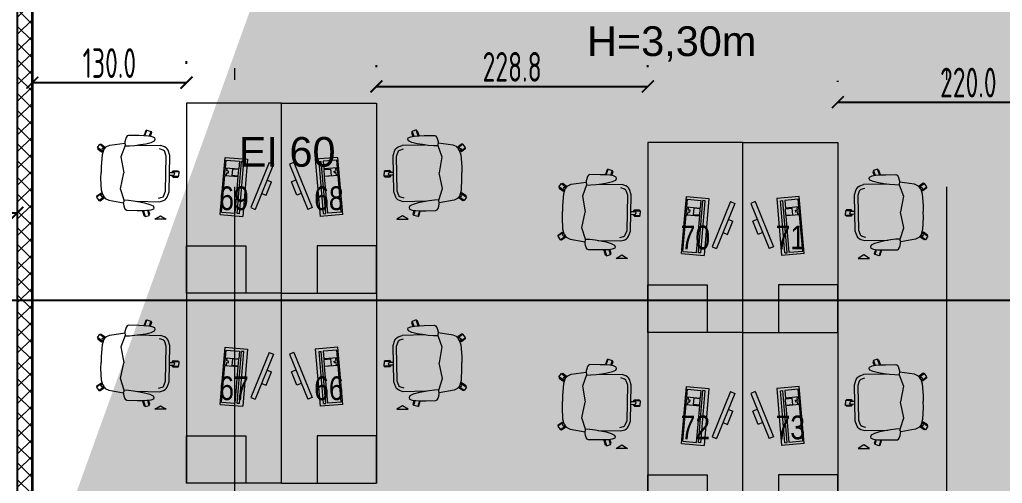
# Model space of a CAD drawing. Extents: x 6529560 to 6558080, y 5579316 to 5588131.
# Drawn here: x 6543827.49 to 6543835.77, y 5579606.23 to 5579610.13 of the extents above; entities that cross this region are included whole.
import ezdxf
from ezdxf.enums import TextEntityAlignment as Align

# ---------------------------------------------------------------- set-up
doc = ezdxf.new("R2010")
doc.units = 0
doc.header["$MEASUREMENT"] = 0
doc.header["$PDSIZE"] = -5
doc.linetypes.add('ACAD_ISO10W100', pattern=[18, 12, -3, 0, -3])
doc.linetypes.add('GR_SOLID', pattern=[0])
doc.layers.get('0').update_dxf_attribs({"color": 2, "linetype": 'CONTINUOUS', "lineweight": 5})
doc.layers.get('Defpoints').update_dxf_attribs({"linetype": 'CONTINUOUS'})
for name, color, linetype, lineweight in [('arch_meble', 5, 'GR_SOLID', 13), ('arch_opisy', 20, 'CONTINUOUS', 13), ('arch_osie', 181, 'CONTINUOUS', 5), ('arch_powierzchnia', 6, 'CONTINUOUS', 35), ('arch_sciany wewnetrzne gk', 70, 'CONTINUOUS', 25), ('arch_sciany wewntrzne gk wypelnienie', 70, 'CONTINUOUS', 13), ('arch_wymiary', 2, 'CONTINUOUS', 13)]:
    doc.layers.add(name, color=color, linetype=linetype, lineweight=lineweight)
doc.styles.add('ARIAL', font='arial.ttf')
doc.styles.add('ISO8', font='iso8.shx', dxfattribs={"width": 0.7})
doc.styles.add('ROMANS', font='romans.shx', dxfattribs={"width": 0.8})
doc.styles.get("Standard").update_dxf_attribs({"font": 'arial.ttf', "width": 0.75})
doc.dimstyles.new('biura', dxfattribs={"dimtxt": 0.25, "dimasz": 0.1, "dimexe": 0.18, "dimexo": 0.0625, "dimgap": 0.04, "dimtad": 1, "dimdec": 1, "dimlfac": 100, "dimzin": 0, "dimdsep": 46, "dimtxsty": 'ISO8', "dimblk": 'ARCHTICK', "dimcen": 0.09, "dimadec": 0, "dimazin": 0, "dimtfac": 1, "dimtdec": 1, "dimtix": 1, "dimtofl": 0, "dimtmove": 0, "dimatfit": 3, "dimldrblk": 'ARCHTICK', "dimfxl": 0.2, "dimfxlon": 1, "dimtolj": 1, "dimtzin": 0, "dimarcsym": 0})
doc.dimstyles.new('D-GB-50', dxfattribs={"dimscale": 50, "dimtxt": 2.5, "dimasz": 2.5, "dimexe": 1, "dimexo": 2, "dimtad": 1, "dimdec": 0, "dimtxsty": 'ROMANS', "dimblk": 'OBLIQUE', "dimcen": 2.5, "dimdle": 1, "dimclrd": 256, "dimclre": 256, "dimclrt": 2, "dimadec": 0, "dimazin": 0, "dimtfac": 1, "dimtdec": 0, "dimtix": 1, "dimtmove": 2, "dimatfit": 3, "dimfxl": 1, "dimarcsym": 0})

# ---------------------------------------------------------------- blocks, each defined once
blk = doc.blocks.new('_ArchTick')
at = {"color": 0, "linetype": 'ByBlock', "const_width": 0.15}
blk.add_lwpolyline([(-0.5, -0.5), (0.5, 0.5)], dxfattribs=at)
blk = doc.blocks.new('*D296')
at = {"layer": 'arch_wymiary', "color": 0, "lineweight": -2, "transparency": 16777216}
for p, q in [((6543823.902, 5579608.4454), (6543823.902, 5579608.6872)), ((6543827.4673, 5579608.4454), (6543827.4673, 5579608.6872)), ((6543823.902, 5579608.5072), (6543827.4673, 5579608.5072))]:
    blk.add_line(p, q, dxfattribs=at)
at = {"layer": 'Defpoints', "color": 0, "transparency": 16777216}
for p in [(6543827.4673, 5579608.5072), (6543823.902, 5579608.3829), (6543827.4673, 5579608.3829)]:
    blk.add_point(p, dxfattribs=at)
at = {"layer": 'arch_wymiary', "color": 0, "lineweight": -2, "transparency": 16777216, "xscale": 0.1, "yscale": 0.1, "zscale": 0.1, "rotation": 180}
blk.add_blockref('_ArchTick', (6543823.902, 5579608.5072), dxfattribs=at)
at = {"layer": 'arch_wymiary', "color": 0, "lineweight": -2, "transparency": 16777216, "xscale": 0.1, "yscale": 0.1, "zscale": 0.1}
blk.add_blockref('_ArchTick', (6543827.4673, 5579608.5072), dxfattribs=at)
at = {"layer": 'arch_wymiary', "color": 0, "transparency": 16777216, "insert": (6543825.6847, 5579608.6722), "char_height": 0.25, "attachment_point": 5, "style": 'ISO8'}
blk.add_mtext('\\A1;356.5', dxfattribs=at)
blk = doc.blocks.new('*D310')
at = {"layer": 'arch_wymiary', "color": 0, "lineweight": -2, "transparency": 16777216}
for p, q in [((6543827.1929, 5579607.9705), (6543827.1929, 5579607.5906)), ((6543827.1929, 5579607.7706), (6543853.131, 5579607.7706)), ((6543853.131, 5579607.6597), (6543853.131, 5579607.5906))]:
    blk.add_line(p, q, dxfattribs=at)
at = {"layer": 'Defpoints', "color": 0, "transparency": 16777216}
for p in [(6543827.1929, 5579608.9753, -0.0369), (6543853.131, 5579608.941, 7.3022), (6543853.131, 5579607.7706)]:
    blk.add_point(p, dxfattribs=at)
at = {"layer": 'arch_wymiary', "color": 0, "lineweight": -2, "transparency": 16777216, "xscale": 0.1, "yscale": 0.1, "zscale": 0.1, "rotation": 180}
blk.add_blockref('_ArchTick', (6543827.1929, 5579607.7706), dxfattribs=at)
at = {"layer": 'arch_wymiary', "color": 0, "lineweight": -2, "transparency": 16777216, "xscale": 0.1, "yscale": 0.1, "zscale": 0.1}
blk.add_blockref('_ArchTick', (6543853.131, 5579607.7706), dxfattribs=at)
at = {"layer": 'arch_wymiary', "color": 0, "transparency": 16777216, "insert": (6543841.451, 5579607.9356), "char_height": 0.25, "attachment_point": 5, "style": 'ISO8'}
blk.add_mtext('\\A1;2593.8', dxfattribs=at)
blk = doc.blocks.new('_OBLIQUE')
at = {"color": 0, "linetype": 'ByBlock', "lineweight": -2}
blk.add_line((-0.5, -0.5), (0.5, 0.5), dxfattribs=at)
blk = doc.blocks.new('biurko dostawka')
at = {"layer": 'arch_meble', "color": 0}
for p, q in [((6555863.26, 5577522.73, 7.3), (6555703.26, 5577522.73, 7.3)), ((6555703.26, 5577522.73, 7.3), (6555703.26, 5577442.73, 7.3)), ((6555863.26, 5577522.73, 7.3), (6555863.26, 5577442.73, 7.3)), ((6555753.11, 5577512.35, 7.3), (6555754.62, 5577516.06, 7.3)), ((6555754.62, 5577516.06, 7.3), (6555792.6, 5577500.56, 7.3)), ((6555768.05, 5577510.58, 7.3), (6555769.56, 5577514.28, 7.3)), ((6555780.68, 5577509.74, 7.3), (6555769.56, 5577514.28, 7.3)), ((6555753.11, 5577512.35, 7.3), (6555791.09, 5577496.86, 7.3)), ((6555779.17, 5577506.04, 7.3), (6555780.68, 5577509.74, 7.3)), ((6555791.09, 5577496.86, 7.3), (6555792.6, 5577500.56, 7.3)), ((6555748.8, 5577475.2, 7.3), (6555750.42, 5577494.18, 7.3)), ((6555750.42, 5577494.18, 7.3), (6555798.5, 5577490.1, 7.3)), ((6555752.41, 5577490.99, 7.3), (6555752.25, 5577489.12, 7.3)), ((6555796.1, 5577485.4, 7.3), (6555752.25, 5577489.12, 7.3)), ((6555796.25, 5577487.27, 7.3), (6555752.41, 5577490.99, 7.3)), ((6555796.89, 5577471.12, 7.3), (6555798.5, 5577490.1, 7.3)), ((6555751.14, 5577476.01, 7.3), (6555752.11, 5577487.44, 7.3)), ((6555752.11, 5577487.44, 7.3), (6555758.59, 5577486.89, 7.3)), ((6555757.62, 5577475.46, 7.3), (6555758.59, 5577486.89, 7.3)), ((6555759.09, 5577486.85, 7.3), (6555758.62, 5577481.39, 7.3)), ((6555758.62, 5577481.39, 7.3), (6555764.1, 5577480.93, 7.3)), ((6555764.57, 5577486.38, 7.3), (6555759.09, 5577486.85, 7.3)), ((6555764.09, 5577474.91, 7.3), (6555765.06, 5577486.34, 7.3)), ((6555764.57, 5577486.38, 7.3), (6555764.1, 5577480.93, 7.3)), ((6555795.95, 5577483.72, 7.3), (6555765.06, 5577486.34, 7.3)), ((6555794.98, 5577472.28, 7.3), (6555795.95, 5577483.72, 7.3)), ((6555796.25, 5577487.27, 7.3), (6555796.1, 5577485.4, 7.3)), ((6555796.89, 5577471.12, 7.3), (6555748.8, 5577475.2, 7.3)), ((6555757.62, 5577475.46, 7.3), (6555751.14, 5577476.01, 7.3)), ((6555758.12, 5577475.42, 7.3), (6555758.24, 5577476.91, 7.3)), ((6555763.6, 5577474.95, 7.3), (6555758.12, 5577475.42, 7.3)), ((6555760.24, 5577476.74, 7.3), (6555758.24, 5577476.91, 7.3)), ((6555760.36, 5577478.24, 7.3), (6555760.24, 5577476.74, 7.3)), ((6555761.86, 5577478.11, 7.3), (6555760.36, 5577478.24, 7.3)), ((6555761.73, 5577476.61, 7.3), (6555761.86, 5577478.11, 7.3)), ((6555763.72, 5577476.44, 7.3), (6555761.73, 5577476.61, 7.3)), ((6555763.6, 5577474.95, 7.3), (6555763.72, 5577476.44, 7.3)), ((6555794.98, 5577472.28, 7.3), (6555764.09, 5577474.91, 7.3)), ((6555703.26, 5577442.73, 7.3), (6555863.26, 5577442.73, 7.3)), ((6555760.02, 5577431.44, 7.3), (6555760.1, 5577435.44, 7.3)), ((6555760.73, 5577430.7, 7.3), (6555760.02, 5577431.44, 7.3)), ((6555760.1, 5577435.44, 7.3), (6555760.84, 5577436.16, 7.3)), ((6555760.73, 5577430.58, 7.3), (6555760.84, 5577436.28, 7.3)), ((6555760.73, 5577430.58, 7.3), (6555761.52, 5577430.56, 7.3)), ((6555760.84, 5577436.28, 7.3), (6555762.79, 5577436.24, 7.3)), ((6555761.47, 5577428.4, 7.3), (6555761.54, 5577431.75, 7.3)), ((6555761.54, 5577431.75, 7.3), (6555761.77, 5577432.33, 7.3)), ((6555761.77, 5577432.33, 7.3), (6555762.52, 5577432.51, 7.3)), ((6555762.52, 5577432.51, 7.3), (6555762.71, 5577432.51, 7.3)), ((6555762.91, 5577432.51, 7.3), (6555762.71, 5577432.51, 7.3)), ((6555764.73, 5577436.2, 7.3), (6555762.79, 5577436.24, 7.3)), ((6555763.65, 5577432.29, 7.3), (6555762.91, 5577432.51, 7.3)), ((6555763.86, 5577431.7, 7.3), (6555763.65, 5577432.29, 7.3)), ((6555763.79, 5577428.36, 7.3), (6555763.86, 5577431.7, 7.3)), ((6555764.62, 5577430.5, 7.3), (6555763.84, 5577430.52, 7.3)), ((6555764.62, 5577430.5, 7.3), (6555764.73, 5577436.2, 7.3)), ((6555764.62, 5577430.62, 7.3), (6555765.37, 5577431.34, 7.3)), ((6555765.45, 5577435.33, 7.3), (6555764.73, 5577436.08, 7.3)), ((6555765.37, 5577431.34, 7.3), (6555765.45, 5577435.33, 7.3)), ((6555739.9, 5577424.24, 7.3), (6555738.79, 5577420.96, 7.3)), ((6555740.69, 5577425.57, 7.3), (6555739.9, 5577424.24, 7.3)), ((6555741.62, 5577426.47, 7.3), (6555740.69, 5577425.57, 7.3)), ((6555742.89, 5577427.15, 7.3), (6555741.62, 5577426.47, 7.3)), ((6555742.64, 5577422.98, 7.3), (6555741.62, 5577419.99, 7.3)), ((6555743.06, 5577423.7, 7.3), (6555742.64, 5577422.98, 7.3)), ((6555747.29, 5577428.68, 7.3), (6555742.89, 5577427.15, 7.3)), ((6555743.4, 5577424.03, 7.3), (6555743.06, 5577423.7, 7.3)), ((6555744.1, 5577424.41, 7.3), (6555743.4, 5577424.03, 7.3)), ((6555747.77, 5577425.68, 7.3), (6555744.1, 5577424.41, 7.3)), ((6555777.98, 5577428.08, 7.3), (6555747.29, 5577428.68, 7.3)), ((6555777.38, 5577425.1, 7.3), (6555747.77, 5577425.68, 7.3)), ((6555781, 5577423.68, 7.3), (6555777.38, 5577425.1, 7.3)), ((6555782.32, 5577426.37, 7.3), (6555777.98, 5577428.08, 7.3)), ((6555781.68, 5577423.28, 7.3), (6555781, 5577423.68, 7.3)), ((6555782.01, 5577422.93, 7.3), (6555781.68, 5577423.28, 7.3)), ((6555782.4, 5577422.2, 7.3), (6555782.01, 5577422.93, 7.3)), ((6555783.55, 5577425.64, 7.3), (6555782.32, 5577426.37, 7.3)), ((6555783.3, 5577419.17, 7.3), (6555782.4, 5577422.2, 7.3)), ((6555784.45, 5577424.71, 7.3), (6555783.55, 5577425.64, 7.3)), ((6555785.18, 5577423.34, 7.3), (6555784.45, 5577424.71, 7.3)), ((6555786.17, 5577420.02, 7.3), (6555785.18, 5577423.34, 7.3)), ((6555797.96, 5577420.73, 7.3), (6555800.98, 5577425.52, 7.3)), ((6555800.98, 5577425.52, 7.3), (6555800.98, 5577415.94, 7.3)), ((6555731.44, 5577413.75, 7.3), (6555730.89, 5577410.61, 7.3)), ((6555732.39, 5577415.98, 7.3), (6555731.44, 5577413.75, 7.3)), ((6555733.58, 5577416.27, 7.3), (6555732.39, 5577415.98, 7.3)), ((6555735.02, 5577415.7, 7.3), (6555733.58, 5577416.27, 7.3)), ((6555736.26, 5577412.86, 7.3), (6555735.02, 5577415.7, 7.3)), ((6555738.41, 5577401.54, 7.3), (6555738.79, 5577420.96, 7.3)), ((6555785.78, 5577400.6, 7.3), (6555786.17, 5577420.02, 7.3)), ((6555788.38, 5577411.83, 7.3), (6555789.73, 5577414.62, 7.3)), ((6555789.73, 5577414.62, 7.3), (6555791.18, 5577415.13, 7.3)), ((6555791.18, 5577415.13, 7.3), (6555792.37, 5577414.8, 7.3)), ((6555792.37, 5577414.8, 7.3), (6555793.23, 5577412.54, 7.3)), ((6555800.98, 5577415.94, 7.3), (6555797.96, 5577420.73, 7.3)), ((6555725.77, 5577409.33, 7.3), (6555726.92, 5577412.64, 7.3)), ((6555730.65, 5577407.64, 7.3), (6555725.77, 5577409.33, 7.3)), ((6555725.89, 5577409.29, 7.3), (6555726.34, 5577408.36, 7.3)), ((6555726.34, 5577408.36, 7.3), (6555730.12, 5577407.05, 7.3)), ((6555726.92, 5577412.64, 7.3), (6555731, 5577411.22, 7.3)), ((6555727, 5577412.61, 7.3), (6555727.98, 5577413.09, 7.3)), ((6555727.98, 5577413.09, 7.3), (6555731.13, 5577411.99, 7.3)), ((6555730.12, 5577407.05, 7.3), (6555730.63, 5577407.3, 7.3)), ((6555730.59, 5577406.74, 7.3), (6555730.43, 5577402.43, 7.3)), ((6555730.89, 5577410.61, 7.3), (6555730.59, 5577406.74, 7.3)), ((6555737.36, 5577408.44, 7.3), (6555736.26, 5577412.86, 7.3)), ((6555738.11, 5577403.96, 7.3), (6555737.36, 5577408.44, 7.3)), ((6555786.17, 5577403.01, 7.3), (6555787.1, 5577407.45, 7.3)), ((6555787.1, 5577407.45, 7.3), (6555788.38, 5577411.83, 7.3)), ((6555793.23, 5577412.54, 7.3), (6555793.65, 5577409.37, 7.3)), ((6555796.66, 5577411.73, 7.3), (6555793.46, 5577410.76, 7.3)), ((6555797.7, 5577411.24, 7.3), (6555793.57, 5577409.99, 7.3)), ((6555793.65, 5577409.37, 7.3), (6555793.8, 5577405.49, 7.3)), ((6555793.77, 5577406.39, 7.3), (6555798.71, 5577407.89, 7.3)), ((6555794.28, 5577405.79, 7.3), (6555793.78, 5577406.05, 7.3)), ((6555793.8, 5577405.49, 7.3), (6555793.79, 5577401.19, 7.3)), ((6555798.11, 5577406.95, 7.3), (6555794.28, 5577405.79, 7.3)), ((6555797.62, 5577411.22, 7.3), (6555796.66, 5577411.73, 7.3)), ((6555798.71, 5577407.89, 7.3), (6555797.7, 5577411.24, 7.3)), ((6555798.6, 5577407.86, 7.3), (6555798.11, 5577406.95, 7.3)), ((6555730.43, 5577402.43, 7.3), (6555730.28, 5577393.77, 7.3)), ((6555738.71, 5577399.07, 7.3), (6555738.11, 5577403.96, 7.3)), ((6555739.07, 5577394.67, 7.3), (6555738.71, 5577399.07, 7.3)), ((6555784.85, 5577393.77, 7.3), (6555785.39, 5577398.15, 7.3)), ((6555785.39, 5577398.15, 7.3), (6555786.17, 5577403.01, 7.3)), ((6555793.79, 5577401.19, 7.3), (6555793.6, 5577392.52, 7.3)), ((6555730.28, 5577393.77, 7.3), (6555730.71, 5577392.78, 7.3)), ((6555730.71, 5577392.78, 7.3), (6555732.06, 5577391.85, 7.3)), ((6555732.06, 5577391.85, 7.3), (6555733.81, 5577391.2, 7.3)), ((6555733.81, 5577391.2, 7.3), (6555735.72, 5577390.79, 7.3)), ((6555735.72, 5577390.79, 7.3), (6555737.2, 5577390.67, 7.3)), ((6555738.5, 5577378.15, 7.3), (6555736.74, 5577390.71, 7.3)), ((6555737.2, 5577390.67, 7.3), (6555737.85, 5577391.01, 7.3)), ((6555737.85, 5577391.01, 7.3), (6555738.83, 5577391.05, 7.3)), ((6555738.83, 5577391.05, 7.3), (6555738.96, 5577391, 7.3)), ((6555738.96, 5577391, 7.3), (6555739.19, 5577391.21, 7.3)), ((6555738.96, 5577391, 7.3), (6555748.47, 5577387.48, 7.3)), ((6555739.19, 5577391.21, 7.3), (6555739.07, 5577394.67, 7.3)), ((6555748.47, 5577387.48, 7.3), (6555761.81, 5577389.93, 7.3)), ((6555775.18, 5577386.96, 7.3), (6555761.94, 5577389.93, 7.3)), ((6555784.82, 5577390.1, 7.3), (6555775.18, 5577386.96, 7.3)), ((6555784.59, 5577390.32, 7.3), (6555784.85, 5577393.77, 7.3)), ((6555784.82, 5577390.1, 7.3), (6555784.59, 5577390.32, 7.3)), ((6555784.77, 5577377.24, 7.3), (6555787.03, 5577389.72, 7.3)), ((6555784.95, 5577390.14, 7.3), (6555784.82, 5577390.1, 7.3)), ((6555785.92, 5577390.07, 7.3), (6555784.95, 5577390.14, 7.3)), ((6555786.57, 5577389.7, 7.3), (6555785.92, 5577390.07, 7.3)), ((6555788.04, 5577389.76, 7.3), (6555786.57, 5577389.7, 7.3)), ((6555789.96, 5577390.09, 7.3), (6555788.04, 5577389.76, 7.3)), ((6555791.75, 5577390.67, 7.3), (6555789.96, 5577390.09, 7.3)), ((6555793.13, 5577391.55, 7.3), (6555791.75, 5577390.67, 7.3)), ((6555793.6, 5577392.52, 7.3), (6555793.13, 5577391.55, 7.3)), ((6555737.67, 5577370.91, 7.3), (6555740.09, 5577374.1, 7.3)), ((6555737.77, 5577369.76, 7.3), (6555740.93, 5577373.94, 7.3)), ((6555739.78, 5577375.16, 7.3), (6555738.5, 5577378.15, 7.3)), ((6555739.98, 5577374.94, 7.3), (6555739.78, 5577375.16, 7.3)), ((6555740.15, 5577374.8, 7.3), (6555739.98, 5577374.94, 7.3)), ((6555740.09, 5577374.1, 7.3), (6555740.61, 5577374.17, 7.3)), ((6555740.38, 5577374.71, 7.3), (6555740.15, 5577374.8, 7.3)), ((6555740.69, 5577373.98, 7.3), (6555740.38, 5577374.71, 7.3)), ((6555744.13, 5577372.36, 7.3), (6555740.56, 5577367.65, 7.3)), ((6555741.36, 5577373.86, 7.3), (6555740.69, 5577373.98, 7.3)), ((6555740.94, 5577372.3, 7.3), (6555741.7, 5577373.6, 7.3)), ((6555740.94, 5577372.3, 7.3), (6555741.42, 5577371.68, 7.3)), ((6555742.66, 5577372.84, 7.3), (6555741.36, 5577373.86, 7.3)), ((6555742.66, 5577372.84, 7.3), (6555746.62, 5577371.55, 7.3)), ((6555742.67, 5577371.72, 7.3), (6555743.34, 5577372.62, 7.3)), ((6555780.41, 5577372.1, 7.3), (6555781.74, 5577373.06, 7.3)), ((6555782.1, 5577371.49, 7.3), (6555781.4, 5577372.81, 7.3)), ((6555781.74, 5577373.06, 7.3), (6555782.42, 5577373.16, 7.3)), ((6555785.16, 5577368.83, 7.3), (6555782.17, 5577373.13, 7.3)), ((6555782.42, 5577373.16, 7.3), (6555782.75, 5577373.87, 7.3)), ((6555783.02, 5577373.25, 7.3), (6555782.5, 5577373.34, 7.3)), ((6555782.75, 5577373.87, 7.3), (6555782.99, 5577373.96, 7.3)), ((6555782.99, 5577373.96, 7.3), (6555783.16, 5577374.09, 7.3)), ((6555785.31, 5577369.97, 7.3), (6555783.02, 5577373.25, 7.3)), ((6555783.16, 5577374.09, 7.3), (6555783.37, 5577374.3, 7.3)), ((6555783.37, 5577374.3, 7.3), (6555784.77, 5577377.24, 7.3)), ((6555737.82, 5577369.83, 7.3), (6555737.67, 5577370.91, 7.3)), ((6555740.56, 5577367.65, 7.3), (6555737.77, 5577369.76, 7.3)), ((6555741.09, 5577367.81, 7.3), (6555741.66, 5577367.89, 7.3)), ((6555741.42, 5577371.68, 7.3), (6555742.14, 5577371.39, 7.3)), ((6555741.66, 5577367.89, 7.3), (6555744.07, 5577371.08, 7.3)), ((6555742.14, 5577371.39, 7.3), (6555742.67, 5577371.72, 7.3)), ((6555744.07, 5577371.08, 7.3), (6555743.93, 5577372.1, 7.3)), ((6555746.62, 5577371.55, 7.3), (6555756.41, 5577370.81, 7.3)), ((6555756.41, 5577370.81, 7.3), (6555761.5, 5577370.67, 7.3)), ((6555766.58, 5577370.61, 7.3), (6555761.5, 5577370.67, 7.3)), ((6555776.39, 5577370.97, 7.3), (6555766.58, 5577370.61, 7.3)), ((6555780.41, 5577372.1, 7.3), (6555776.39, 5577370.97, 7.3)), ((6555778.91, 5577371.68, 7.3), (6555782.29, 5577366.83, 7.3)), ((6555778.92, 5577370.39, 7.3), (6555779.1, 5577371.41, 7.3)), ((6555781.21, 5577367.11, 7.3), (6555778.92, 5577370.39, 7.3)), ((6555780.35, 5577370.98, 7.3), (6555779.71, 5577371.9, 7.3)), ((6555780.87, 5577370.62, 7.3), (6555780.35, 5577370.98, 7.3)), ((6555781.6, 5577370.89, 7.3), (6555780.87, 5577370.62, 7.3)), ((6555781.77, 5577367.01, 7.3), (6555781.21, 5577367.11, 7.3)), ((6555782.1, 5577371.49, 7.3), (6555781.6, 5577370.89, 7.3)), ((6555782.29, 5577366.83, 7.3), (6555785.16, 5577368.83, 7.3)), ((6555785.12, 5577368.9, 7.3), (6555785.31, 5577369.97, 7.3))]:
    blk.add_line(p, q, dxfattribs=at)
at = {"layer": 'arch_meble', "color": 0, "extrusion": (0, 0, -1)}
blk.add_line((6555746.26, 5577522.73, 7.3), (6555704.26, 5577522.73, 7.3), dxfattribs=at)
at = {"layer": 'arch_meble', "color": 0, "elevation": 7.3}
blk.add_lwpolyline([(6555863.26, 5577442.73), (6555823.26, 5577442.73), (6555823.26, 5577492.73), (6555863.26, 5577492.73)], close=True, dxfattribs=at)
blk = doc.blocks.new('*D1129')
at = {"layer": 'arch_wymiary', "color": 0, "lineweight": -2, "transparency": 16777216}
for p, q in [((6543827.5923, 5579609.7623), (6543827.5923, 5579609.7827)), ((6543828.8923, 5579609.7623), (6543828.8923, 5579609.7827)), ((6543828.8923, 5579609.6027), (6543827.5923, 5579609.6027))]:
    blk.add_line(p, q, dxfattribs=at)
at = {"layer": 'Defpoints', "color": 0, "transparency": 16777216}
for p in [(6543827.5923, 5579609.6027), (6543827.5923, 5579609.394, 7.2191), (6543828.8923, 5579609.394, 7.2191)]:
    blk.add_point(p, dxfattribs=at)
at = {"layer": 'arch_wymiary', "color": 0, "lineweight": -2, "transparency": 16777216, "xscale": 0.1, "yscale": 0.1, "zscale": 0.1, "rotation": 180}
blk.add_blockref('_ArchTick', (6543827.5923, 5579609.6027), dxfattribs=at)
at = {"layer": 'arch_wymiary', "color": 0, "lineweight": -2, "transparency": 16777216, "xscale": 0.1, "yscale": 0.1, "zscale": 0.1}
blk.add_blockref('_ArchTick', (6543828.8923, 5579609.6027), dxfattribs=at)
at = {"layer": 'arch_wymiary', "color": 0, "transparency": 16777216, "insert": (6543828.2423, 5579609.7677), "char_height": 0.25, "attachment_point": 5, "style": 'ISO8'}
blk.add_mtext('\\A1;130.0', dxfattribs=at)
blk = doc.blocks.new('*D1133')
at = {"layer": 'arch_wymiary', "color": 0, "lineweight": -2, "transparency": 16777216}
for p, q in [((6543834.3803, 5579609.6089), (6543834.3803, 5579609.6189)), ((6543836.5803, 5579609.6089), (6543836.5803, 5579609.6189)), ((6543834.3803, 5579609.4389), (6543836.5803, 5579609.4389))]:
    blk.add_line(p, q, dxfattribs=at)
at = {"layer": 'Defpoints', "color": 0, "transparency": 16777216}
for p in [(6543834.3803, 5579609.4289, 7.2191), (6543836.5803, 5579609.4389), (6543836.5803, 5579609.4289, 7.2191)]:
    blk.add_point(p, dxfattribs=at)
at = {"layer": 'arch_wymiary', "color": 0, "lineweight": -2, "transparency": 16777216, "xscale": 0.1, "yscale": 0.1, "zscale": 0.1, "rotation": 180}
blk.add_blockref('_ArchTick', (6543834.3803, 5579609.4389), dxfattribs=at)
at = {"layer": 'arch_wymiary', "color": 0, "lineweight": -2, "transparency": 16777216, "xscale": 0.1, "yscale": 0.1, "zscale": 0.1}
blk.add_blockref('_ArchTick', (6543836.5803, 5579609.4389), dxfattribs=at)
at = {"layer": 'arch_wymiary', "color": 0, "transparency": 16777216, "insert": (6543835.4803, 5579609.6039), "char_height": 0.25, "attachment_point": 5, "style": 'ISO8'}
blk.add_mtext('\\A1;220.0', dxfattribs=at)
blk = doc.blocks.new('*D1134')
at = {"layer": 'arch_wymiary', "color": 0, "lineweight": -2, "transparency": 16777216}
for p, q in [((6543830.4922, 5579609.7344), (6543830.4922, 5579609.7513)), ((6543832.7804, 5579609.7344), (6543832.7804, 5579609.7513)), ((6543830.4922, 5579609.5713), (6543832.7804, 5579609.5713))]:
    blk.add_line(p, q, dxfattribs=at)
at = {"layer": 'Defpoints', "color": 0, "transparency": 16777216}
for p in [(6543832.7804, 5579609.5713), (6543830.4922, 5579609.4295, 7.2191), (6543832.7804, 5579609.4289, 7.2191)]:
    blk.add_point(p, dxfattribs=at)
at = {"layer": 'arch_wymiary', "color": 0, "lineweight": -2, "transparency": 16777216, "xscale": 0.1, "yscale": 0.1, "zscale": 0.1, "rotation": 180}
blk.add_blockref('_ArchTick', (6543830.4922, 5579609.5713), dxfattribs=at)
at = {"layer": 'arch_wymiary', "color": 0, "lineweight": -2, "transparency": 16777216, "xscale": 0.1, "yscale": 0.1, "zscale": 0.1}
blk.add_blockref('_ArchTick', (6543832.7804, 5579609.5713), dxfattribs=at)
at = {"layer": 'arch_wymiary', "color": 0, "transparency": 16777216, "insert": (6543831.6363, 5579609.7363), "char_height": 0.25, "attachment_point": 5, "style": 'ISO8'}
blk.add_mtext('\\A1;228.8', dxfattribs=at)

msp = doc.modelspace()

# ---------------------------------------------------------------- hatches: boundary and pattern name
at = {"layer": 'arch_sciany wewntrzne gk wypelnienie'}
h = msp.add_hatch(dxfattribs=at)
h.set_pattern_fill('ANSI37', color=256, scale=0.8, angle=90)
h.set_pattern_definition([(135, (0, 0), (-0.0707106781187, -0.0707106781187), []), (225, (0, 0), (0.0707106781187, -0.0707106781187), [])])
h.paths.add_polyline_path([(6543840.4739, 5579614.1776), (6543840.5539, 5579614.1776), (6543840.5539, 5579614.2776), (6543840.4739, 5579614.2776)], flags=17)
h.paths.add_polyline_path([(6543839.3739, 5579614.2776), (6543839.3739, 5579614.1776), (6543839.6339, 5579614.1776), (6543839.6339, 5579614.2776), (6543839.5539, 5579614.2776), (6543839.5539, 5579615.3776), (6543839.4539, 5579615.3776), (6543839.4539, 5579614.2776)], flags=17)
h.paths.add_polyline_path([(6543838.2739, 5579614.2776), (6543838.2739, 5579614.1776), (6543838.5339, 5579614.1776), (6543838.5339, 5579614.2776), (6543838.4539, 5579614.2776), (6543838.4539, 5579615.3776), (6543838.3539, 5579615.3776), (6543838.3539, 5579614.2776)], flags=17)
h.paths.add_polyline_path([(6543837.3539, 5579614.1776), (6543837.4339, 5579614.1776), (6543837.4339, 5579614.2776), (6543837.3539, 5579614.2776)], flags=17)
h.paths.add_polyline_path([(6543829.525, 5579614.2776), (6543829.525, 5579614.1776), (6543829.705, 5579614.1776), (6543829.705, 5579614.2776), (6543829.705, 5579615.3776), (6543829.605, 5579615.3776), (6543829.605, 5579614.2776)], flags=17)
h.paths.add_polyline_path([(6543828.425, 5579614.2776), (6543828.425, 5579614.1776), (6543828.685, 5579614.1776), (6543828.685, 5579614.2776), (6543828.605, 5579614.2776), (6543828.605, 5579615.3776), (6543828.505, 5579615.3776), (6543828.505, 5579614.2776)], flags=17)
h.paths.add_polyline_path([(6543789.5756, 5579612.0776), (6543789.5756, 5579612.1776), (6543789.8356, 5579612.1776), (6543789.8356, 5579612.0776), (6543789.7556, 5579612.0776), (6543789.7556, 5579610.9776), (6543789.6556, 5579610.9776), (6543789.6556, 5579612.0776)], flags=17)
h.paths.add_polyline_path([(6543788.4756, 5579612.0776), (6543788.4756, 5579612.1776), (6543788.7356, 5579612.1776), (6543788.7356, 5579612.0776), (6543788.6556, 5579612.0776), (6543788.6556, 5579610.9776), (6543788.5556, 5579610.9776), (6543788.5556, 5579612.0776)], flags=17)
h.paths.add_polyline_path([(6543787.3756, 5579612.0776), (6543787.3756, 5579612.1776), (6543787.6356, 5579612.1776), (6543787.6356, 5579612.0776), (6543787.5556, 5579612.0776), (6543787.5556, 5579610.9776), (6543787.4556, 5579610.9776), (6543787.4556, 5579612.0776)], flags=17)
h.paths.add_polyline_path([(6543786.2756, 5579612.0776), (6543786.2756, 5579612.1776), (6543786.5356, 5579612.1776), (6543786.5356, 5579612.0776), (6543786.4556, 5579612.0776), (6543786.4556, 5579610.9776), (6543786.3556, 5579610.9776), (6543786.3556, 5579612.0776)], flags=17)
h.paths.add_polyline_path([(6543785.1756, 5579612.0776), (6543785.1756, 5579612.1776), (6543785.4356, 5579612.1776), (6543785.4356, 5579612.0776), (6543785.3556, 5579612.0776), (6543785.3556, 5579610.9776), (6543785.2556, 5579610.9776), (6543785.2556, 5579612.0776)], flags=17)
h.paths.add_polyline_path([(6543784.0756, 5579612.0776), (6543784.0756, 5579612.1776), (6543784.3356, 5579612.1776), (6543784.3356, 5579612.0776), (6543784.2556, 5579612.0776), (6543784.2556, 5579610.9776), (6543784.1556, 5579610.9776), (6543784.1556, 5579612.0776)], flags=17)
h.paths.add_polyline_path([(6543789.5756, 5579614.2776), (6543789.5756, 5579614.1776), (6543789.8356, 5579614.1776), (6543789.8356, 5579614.2776), (6543789.7556, 5579614.2776), (6543789.7556, 5579615.3776), (6543789.6556, 5579615.3776), (6543789.6556, 5579614.2776)], flags=17)
h.paths.add_polyline_path([(6543788.4756, 5579614.2776), (6543788.4756, 5579614.1776), (6543788.7356, 5579614.1776), (6543788.7356, 5579614.2776), (6543788.6556, 5579614.2776), (6543788.6556, 5579615.3776), (6543788.5556, 5579615.3776), (6543788.5556, 5579614.2776)], flags=17)
h.paths.add_polyline_path([(6543787.3756, 5579614.2776), (6543787.3756, 5579614.1776), (6543787.6356, 5579614.1776), (6543787.6356, 5579614.2776), (6543787.5556, 5579614.2776), (6543787.5556, 5579615.3776), (6543787.4556, 5579615.3776), (6543787.4556, 5579614.2776)], flags=17)
h.paths.add_polyline_path([(6543786.2756, 5579614.2776), (6543786.2756, 5579614.1776), (6543786.5356, 5579614.1776), (6543786.5356, 5579614.2776), (6543786.4556, 5579614.2776), (6543786.4556, 5579615.3776), (6543786.3556, 5579615.3776), (6543786.3556, 5579614.2776)], flags=17)
h.paths.add_polyline_path([(6543785.1756, 5579614.2776), (6543785.1756, 5579614.1776), (6543785.4356, 5579614.1776), (6543785.4356, 5579614.2776), (6543785.3556, 5579614.2776), (6543785.3556, 5579615.3776), (6543785.2556, 5579615.3776), (6543785.2556, 5579614.2776)], flags=17)
h.paths.add_polyline_path([(6543781.9722, 5579609.3276), (6543787.9072, 5579609.3276), (6543787.9072, 5579609.202), (6543781.9722, 5579609.202)])
h.paths.add_polyline_path([(6543780.3614, 5579614.1776), (6543780.4414, 5579614.1776), (6543780.4414, 5579614.2776), (6543780.3614, 5579614.2776)], flags=17)
h.paths.add_polyline_path([(6543779.3414, 5579614.1776), (6543779.5214, 5579614.1776), (6543779.5214, 5579614.2776), (6543779.4414, 5579614.2776), (6543779.4414, 5579615.3776), (6543779.3414, 5579615.3776)], flags=17)
h.paths.add_polyline_path([(6543833.361, 5579612.6472), (6543835.2088, 5579612.6469), (6543835.2088, 5579612.7719), (6543834.4098, 5579612.7719), (6543834.4099, 5579615.5276), (6543834.1599, 5579615.5276), (6543834.1598, 5579612.7721), (6543833.361, 5579612.7721)])
h.paths.add_polyline_path([(6543778.3498, 5579615.5276), (6543780.4414, 5579615.5276), (6543780.4414, 5579615.3776), (6543778.3498, 5579615.3776), (6543778.3498, 5579612.9176), (6543778.3998, 5579612.9176), (6543778.3998, 5579612.7926), (6543778.3498, 5579612.7926), (6543778.3498, 5579610.8526), (6543778.3998, 5579610.8526), (6543778.3998, 5579610.7276), (6543778.2248, 5579610.7276), (6543778.2248, 5579615.5276), (6543778.3498, 5579615.5276)])
h.paths.add_polyline_path([(6543828.8392, 5579611.2476), (6543835.9582, 5579611.2476), (6543835.9582, 5579611.1226), (6543828.8392, 5579611.1226)])
h.paths.add_polyline_path([(6543808.318, 5579612.7727), (6543808.4747, 5579612.7727), (6543808.4747, 5579615.5276), (6543808.5997, 5579615.5276), (6543808.5997, 5579612.7727), (6543809.6997, 5579612.7727), (6543809.6997, 5579612.6465), (6543808.4748, 5579612.6446), (6543808.4748, 5579612.6446), (6543808.318, 5579612.6445)])
h.paths.add_polyline_path([(6543805.2248, 5579612.7727), (6543807.318, 5579612.7727), (6543807.318, 5579612.6437), (6543805.2248, 5579612.642), (6543805.0997, 5579612.6419), (6543805.0997, 5579615.5276), (6543805.2247, 5579615.5276)])
h.paths.add_polyline_path([(6543816.894, 5579612.7727), (6543817.0547, 5579612.7727), (6543817.0547, 5579615.5277), (6543817.1797, 5579615.5276), (6543817.1797, 5579612.7727), (6543817.478, 5579612.7727), (6543817.478, 5579612.6519), (6543816.894, 5579612.6516)])
h.paths.add_polyline_path([(6543805.2247, 5579611.1226), (6543805.2247, 5579610.913), (6543805.0997, 5579610.913), (6543805.0997, 5579611.1226), (6543805.0997, 5579611.2476), (6543819.1058, 5579611.2476), (6543819.1058, 5579611.1223)])
h.paths.add_polyline_path([(6543745.1233, 5579608.6326), (6543744.9997, 5579608.6326), (6543744.9997, 5579608.5076), (6543745.1233, 5579608.5076)], flags=17)
h.paths.add_polyline_path([(6543748.4466, 5579609.8626), (6543748.4466, 5579609.7376), (6543749.4396, 5579609.7376), (6543749.4396, 5579615.5276), (6543749.19, 5579615.5277), (6543749.19, 5579614.2576), (6543747.8638, 5579614.2576), (6543747.8638, 5579614.3191), (6543747.7388, 5579614.3191), (6543747.7388, 5579614.2576), (6543746.1197, 5579614.2576), (6543746.1197, 5579614.1326), (6543746.6697, 5579614.1327), (6543746.6697, 5579614.0147), (6543746.7947, 5579614.0147), (6543746.7947, 5579614.1326), (6543749.315, 5579614.1326), (6543749.315, 5579612.5794), (6543746.7947, 5579612.5794), (6543746.7947, 5579613.0147), (6543746.6697, 5579613.0147), (6543746.6697, 5579612.3896), (6543746.7947, 5579612.3896), (6543746.7947, 5579612.4544), (6543749.315, 5579612.4544), (6543749.315, 5579609.8626)])
h.paths.add_polyline_path([(6543746.4288, 5579609.8626), (6543746.4288, 5579609.7376), (6543747.1074, 5579609.7376), (6543747.1074, 5579609.6806), (6543747.2324, 5579609.6806), (6543747.2324, 5579609.7376), (6543747.4466, 5579609.7376), (6543747.4466, 5579609.8626), (6543746.7947, 5579609.8626), (6543746.7947, 5579611.3896), (6543746.6697, 5579611.3896), (6543746.6697, 5579609.8626)])
h.paths.add_polyline_path([(6543744.9997, 5579607.4026), (6543744.9997, 5579607.2776), (6543747.0074, 5579607.2772), (6543747.0074, 5579607.1609), (6543747.2324, 5579607.1609), (6543747.2324, 5579608.6806), (6543747.1074, 5579608.6806), (6543747.1074, 5579608.6326), (6543746.1233, 5579608.6326), (6543746.1233, 5579608.5076), (6543746.9824, 5579608.5076), (6543746.9824, 5579607.4026)])
h.paths.add_polyline_path([(6543820.2379, 5579612.6777), (6543820.3629, 5579612.6777), (6543820.3629, 5579612.3999), (6543820.2379, 5579612.3999)])
h.paths.add_polyline_path([(6543799.1822, 5579609.327), (6543799.1822, 5579609.202), (6543799.7772, 5579609.202), (6543799.7772, 5579604.2977), (6543799.9022, 5579604.2977), (6543799.9022, 5579609.202), (6543805.0997, 5579609.202), (6543805.0997, 5579604.6276), (6543805.2247, 5579604.6276), (6543805.2247, 5579609.913), (6543805.0997, 5579609.913), (6543805.0997, 5579609.327)])
h.paths.add_polyline_path([(6543793.3022, 5579609.327), (6543793.3022, 5579609.202), (6543793.7772, 5579609.202), (6543793.7772, 5579604.2977), (6543793.9022, 5579604.2977), (6543793.9022, 5579609.202), (6543798.1822, 5579609.202), (6543798.1822, 5579609.327), (6543793.9022, 5579609.327), (6543793.9022, 5579609.527), (6543793.7772, 5579609.527), (6543793.7772, 5579609.327)])
h.paths.add_polyline_path([(6543789.0072, 5579609.202), (6543789.0072, 5579604.2977), (6543789.1322, 5579604.2977), (6543789.1322, 5579609.202), (6543792.3022, 5579609.202), (6543792.3022, 5579609.327), (6543788.9072, 5579609.328), (6543788.9072, 5579609.2023)])
h.paths.add_polyline_path([(6543780.6972, 5579608.4576), (6543779.5065, 5579608.4576), (6543779.5065, 5579608.3326), (6543780.6972, 5579608.3326), (6543780.6972, 5579604.2977), (6543780.8222, 5579604.2977), (6543780.8222, 5579608.3326), (6543780.8222, 5579608.4547), (6543780.8222, 5579609.202), (6543780.9722, 5579609.203), (6543780.9722, 5579609.3273), (6543780.6972, 5579609.327), (6543780.6972, 5579608.4576)])
h.paths.add_polyline_path([(6543778.2248, 5579604.2977), (6543778.3498, 5579604.2977), (6543778.3498, 5579608.3326), (6543778.5065, 5579608.3326), (6543778.5065, 5579608.4576), (6543778.2248, 5579608.4576)])
h.paths.add_polyline_path([(6543783.1556, 5579615.5276), (6543783.1556, 5579615.3776), (6543790.7556, 5579615.3776), (6543790.7556, 5579615.5276)], flags=17)
h.paths.add_polyline_path([(6543837.3539, 5579615.5276), (6543837.3539, 5579615.3776), (6543840.5539, 5579615.3776), (6543840.5539, 5579615.5276)], flags=17)
h.paths.add_polyline_path([(6543827.505, 5579615.5276), (6543827.505, 5579615.3776), (6543831.2158, 5579615.3776), (6543831.2158, 5579615.5276)], flags=17)
h.paths.add_polyline_path([(6543825.255, 5579615.5276), (6543825.255, 5579615.3776), (6543827.255, 5579615.3776), (6543827.255, 5579615.5276)])
h.paths.add_polyline_path([(6543783.1556, 5579612.1776), (6543783.2356, 5579612.1776), (6543783.2356, 5579612.0776), (6543783.1556, 5579612.0776)], flags=17)
h.paths.add_polyline_path([(6543784.0756, 5579614.2776), (6543784.0756, 5579614.1776), (6543784.3356, 5579614.1776), (6543784.3356, 5579614.2776), (6543784.2556, 5579614.2776), (6543784.2556, 5579615.3776), (6543784.1556, 5579615.3776), (6543784.1556, 5579614.2776)], flags=17)
h.paths.add_polyline_path([(6543783.1556, 5579614.1776), (6543783.2356, 5579614.1776), (6543783.2356, 5579614.2776), (6543783.1556, 5579614.2776)], flags=17)
h.paths.add_polyline_path([(6543827.505, 5579614.1776), (6543827.585, 5579614.1777), (6543827.585, 5579614.2777), (6543827.505, 5579614.2776)], flags=17)
h.paths.add_polyline_path([(6543745.5997, 5579615.5277), (6543747.8638, 5579615.5277), (6543747.8638, 5579615.3191), (6543747.7388, 5579615.3191), (6543747.7388, 5579615.4027), (6543745.0697, 5579615.4027), (6543745.0697, 5579615.4776), (6543745.5997, 5579615.4776)])
h.paths.add_polyline_path([(6543827.8392, 5579611.2476), (6543827.8392, 5579611.1226), (6543827.5922, 5579611.1226), (6543827.5922, 5579604.2977), (6543827.4673, 5579604.2976), (6543827.4673, 5579611.3999), (6543827.5922, 5579611.3999), (6543827.5922, 5579611.2477)])
h.paths.add_polyline_path([(6543837.2289, 5579615.5276), (6543837.3539, 5579615.5276), (6543837.3539, 5579613.8728), (6543837.2289, 5579613.8728)])
h.paths.add_polyline_path([(6543836.2088, 5579612.7728), (6543836.2088, 5579612.6478), (6543837.8289, 5579612.6478), (6543837.8289, 5579611.2477), (6543836.9582, 5579611.2476), (6543836.9582, 5579611.1227), (6543837.9539, 5579611.1227), (6543837.9539, 5579612.6477), (6543840.6789, 5579612.6477), (6543840.6789, 5579615.5276), (6543840.5539, 5579615.5276), (6543840.5539, 5579612.7728), (6543837.3539, 5579612.7728), (6543837.3539, 5579612.8728), (6543837.2289, 5579612.8728), (6543837.2289, 5579612.7728)])
h.paths.add_polyline_path([(6543831.2158, 5579615.5276), (6543831.3408, 5579615.5276), (6543831.3408, 5579613.8728), (6543831.2158, 5579613.8728)], flags=17)
h.paths.add_polyline_path([(6543826.3981, 5579612.7727), (6543826.3981, 5579612.6477), (6543827.4673, 5579612.6477), (6543827.4673, 5579612.3999), (6543827.5922, 5579612.3999), (6543827.5922, 5579612.6477), (6543832.361, 5579612.6478), (6543832.361, 5579612.7728), (6543831.3408, 5579612.7728), (6543831.3408, 5579612.8728), (6543831.2158, 5579612.8728), (6543831.2158, 5579612.7728), (6543827.505, 5579612.7728), (6543827.505, 5579615.5276), (6543827.255, 5579615.5276), (6543827.255, 5579612.7727)])
h.paths.add_polyline_path([(6543818.478, 5579612.7727), (6543818.5547, 5579612.7727), (6543818.5547, 5579612.6477), (6543818.478, 5579612.6477)])
h.paths.add_polyline_path([(6543825.255, 5579612.7727), (6543825.3981, 5579612.7727), (6543825.3981, 5579612.6477), (6543825.255, 5579612.6477)])
h.paths.add_polyline_path([(6543821.6629, 5579611.2477), (6543821.6629, 5579611.1226), (6543823.7773, 5579611.1227), (6543823.7773, 5579609.4353), (6543820.3629, 5579609.4353), (6543820.3628, 5579609.31), (6543823.7773, 5579609.3093), (6543823.7773, 5579608.0603), (6543822.3018, 5579608.0603), (6543822.3018, 5579607.9352), (6543823.9019, 5579607.9353), (6543823.9027, 5579611.2477)])
h.paths.add_polyline_path([(6543820.1058, 5579611.2477), (6543820.1058, 5579611.1222), (6543820.2379, 5579611.1222), (6543820.2379, 5579604.2977), (6543820.3622, 5579604.2977), (6543820.3625, 5579609.3101), (6543820.3629, 5579609.3103), (6543820.3629, 5579609.4354), (6543820.3629, 5579609.4353), (6543820.3629, 5579611.1227), (6543820.6629, 5579611.1226), (6543820.6629, 5579611.2476), (6543820.3629, 5579611.2476), (6543820.3629, 5579611.3999), (6543820.2379, 5579611.3999), (6543820.2379, 5579611.2477)])
h.paths.add_polyline_path([(6543801.0097, 5579610.8526), (6543801.0097, 5579610.7276), (6543803.6997, 5579610.7276), (6543803.6997, 5579615.5276), (6543803.5747, 5579615.5276), (6543803.5747, 5579610.8526)])
h.paths.add_polyline_path([(6543795.0774, 5579610.8526), (6543795.0774, 5579610.7276), (6543800.0097, 5579610.7276), (6543800.0097, 5579610.8526), (6543799.7661, 5579610.8526), (6543799.7661, 5579615.5276), (6543799.6411, 5579615.5276), (6543799.6411, 5579610.8526)])
h.paths.add_polyline_path([(6543793.9022, 5579610.7276), (6543794.0774, 5579610.7276), (6543794.0774, 5579610.8526), (6543793.9022, 5579610.8526), (6543793.9022, 5579615.5276), (6543793.7772, 5579615.5276), (6543793.7772, 5579610.8526), (6543792.7704, 5579610.8526), (6543792.7704, 5579610.7276), (6543793.7772, 5579610.7276), (6543793.7772, 5579610.5276), (6543793.9022, 5579610.5276)])
h.paths.add_polyline_path([(6543783.1556, 5579612.8531), (6543783.0306, 5579612.8531), (6543783.0306, 5579610.8526), (6543782.0499, 5579610.8526), (6543782.0499, 5579610.7276), (6543782.9948, 5579610.7276), (6543782.9948, 5579610.7276), (6543783.1198, 5579610.7276), (6543783.1198, 5579610.7276), (6543791.7704, 5579610.7276), (6543791.7704, 5579610.8526), (6543790.8806, 5579610.8526), (6543790.8806, 5579615.5276), (6543790.7556, 5579615.5276), (6543790.7556, 5579610.9776), (6543783.1556, 5579610.9776)])
h.paths.add_polyline_path([(6543783.0306, 5579613.8531), (6543783.1556, 5579613.8531), (6543783.1556, 5579615.5276), (6543783.0306, 5579615.5276)], flags=17)
h.paths.add_polyline_path([(6543780.4414, 5579615.5276), (6543780.4414, 5579612.9176), (6543779.3998, 5579612.9176), (6543779.3998, 5579612.7926), (6543780.4414, 5579612.7926), (6543780.4414, 5579610.8526), (6543779.3998, 5579610.8526), (6543779.3998, 5579610.7276), (6543781.0499, 5579610.7276), (6543781.0499, 5579610.8526), (6543780.6414, 5579610.8526), (6543780.6414, 5579615.5276)])
h.paths.add_polyline_path([(6543747.0074, 5579606.1609), (6543747.1324, 5579606.1609), (6543747.1324, 5579604.2977), (6543747.0074, 5579604.2977)])
h.paths.add_polyline_path([(6543745.0697, 5579609.8626), (6543745.4288, 5579609.8626), (6543745.4288, 5579609.7376), (6543745.0697, 5579609.7376)])
h.paths.add_polyline_path([(6543745.0697, 5579614.2576), (6543745.1197, 5579614.2576), (6543745.1197, 5579614.1326), (6543745.0697, 5579614.1326)])
h.paths.add_polyline_path([(6543815.894, 5579612.6514), (6543810.6997, 5579612.6483), (6543810.6997, 5579612.7727), (6543813.5997, 5579612.7727), (6543813.5997, 5579615.5277), (6543813.7247, 5579615.5277), (6543813.7247, 5579612.7727), (6543815.894, 5579612.7727)])

# ---------------------------------------------------------------- linework, layer by layer
at = {"layer": 'arch_osie', "linetype": 'ACAD_ISO10W100', "ltscale": 0.3, "extrusion": (-4.94832e-09, -8.0265e-10, 1)}
for points in [[(6543829.2997, 5579599.6258), (6543829.2997, 5579618.1396)], [(6543835.2997, 5579599.6258), (6543835.2997, 5579618.1396)]]:
    msp.add_lwpolyline(points, dxfattribs=at)
at = {"layer": 'arch_powierzchnia'}
msp.add_lwpolyline([(6543845.9289, 5579612.6477), (6543840.6789, 5579612.6477), (6543837.9539, 5579612.6455), (6543837.9539, 5579611.1227), (6543827.5922, 5579611.1226), (6543827.5923, 5579604.2977), (6543829.0997, 5579604.2977), (6543829.0997, 5579604.6276), (6543829.4997, 5579604.6276), (6543829.4997, 5579604.2977), (6543835.0997, 5579604.2977), (6543835.101, 5579604.6292), (6543835.4997, 5579604.6276), (6543835.4997, 5579604.2977), (6543841.0997, 5579604.2977), (6543841.0997, 5579604.6276), (6543841.4997, 5579604.6276), (6543841.4997, 5579604.2977), (6543847.0997, 5579604.2977)], dxfattribs=at)
at = {"layer": 'arch_sciany wewnetrzne gk'}
msp.add_lwpolyline([(6543827.8392, 5579611.2476), (6543827.8392, 5579611.1226), (6543827.5922, 5579611.1226), (6543827.5922, 5579604.2977), (6543827.4673, 5579604.2976), (6543827.4673, 5579611.3999), (6543827.5922, 5579611.3999), (6543827.5922, 5579611.2477)], close=True, dxfattribs=at)

# ---------------------------------------------------------------- block references
at = {"layer": 'arch_meble', "color": 0, "yscale": 0.00999925254474, "zscale": 0.00999925254474}
for p, xscale, rotation in [((6488058.6342, 5645161.5621, 7.146), 0.00999925254474, 269.9999997752803), ((6599600.7511, 5645161.5615, 7.146), -0.00999925254474, 89.9999995517688), ((6488062.5223, 5645161.2322, 7.146), 0.00999925254474, 269.9999997752803), ((6599604.6392, 5645161.2315, 7.146), -0.00999925254474, 89.9999995517688), ((6488058.6342, 5645159.9623, 7.146), 0.00999925254474, 269.9999997752803), ((6599600.7511, 5645159.9616, 7.146), -0.00999925254474, 89.9999995517688), ((6488062.5223, 5645159.6323, 7.146), 0.00999925254474, 269.9999997752803), ((6599604.6392, 5645159.6316, 7.146), -0.00999925254474, 89.9999995517688)]:
    msp.add_blockref('biurko dostawka', p, dxfattribs=dict(at, xscale=xscale, rotation=rotation))

# ---------------------------------------------------------------- texts
at = {"color": 1, "width": 0.8}
for s, p in [('69', (6543829.2923, 5579608.6295)), ('68', (6543830.0922, 5579608.6295)), ('70', (6543833.1804, 5579608.2995)), ('71', (6543833.9804, 5579608.2995)), ('67', (6543829.2923, 5579607.0296)), ('66', (6543830.0922, 5579607.0296)), ('72', (6543833.1804, 5579606.6996)), ('73', (6543833.9804, 5579606.6996))]:
    msp.add_text(s, height=0.2, dxfattribs=at).set_placement(p, align=Align.MIDDLE_CENTER)
at = {"layer": 'arch_opisy', "linetype": 'Continuous', "extrusion": (-4.94824e-09, 8.03157e-10, 1), "char_height": 0.25, "attachment_point": 3, "text_direction": (1, -0.000102, 0), "style": 'ARIAL'}
for s, insert in [('\\pi0.23542;H=3,30m', (6543833.6944, 5579610.0772, 5.775)), ('\\pi0.23542;EI 60', (6543830.148, 5579609.1451, 13.0772))]:
    msp.add_mtext_dynamic_manual_height_columns(s, width=16.300417, gutter_width=12.5, heights=[0], dxfattribs=dict(at, insert=insert))

# ---------------------------------------------------------------- dimensions: what is measured, and where the dimension line sits
at = {"layer": 'arch_wymiary'}
for base, p1, p2, picture, middle in [((6543827.5923, 5579609.6027), (6543828.8923, 5579609.394, 7.2191), (6543827.5923, 5579609.394, 7.2191), '*D1129', (6543828.2423, 5579609.7677)), ((6543832.7804, 5579609.5713), (6543830.4922, 5579609.4295, 7.2191), (6543832.7804, 5579609.4289, 7.2191), '*D1134', (6543831.6363, 5579609.7363)), ((6543836.5803, 5579609.4389), (6543834.3803, 5579609.4289, 7.2191), (6543836.5803, 5579609.4289, 7.2191), '*D1133', (6543835.4803, 5579609.6039))]:
    dim = msp.add_linear_dim(base=base, p1=p1, p2=p2, dimstyle='biura', override={"dimarcsym": 2}, dxfattribs=at)
    dim.commit()
    dim.dimension.update_dxf_attribs({"geometry": picture, "text_midpoint": middle})
dim = msp.add_linear_dim(base=(6543853.131, 5579607.7706, -7.3655), p1=(6543827.1929, 5579608.9753, -7.4023), p2=(6543853.131, 5579608.941, -0.0632), dimstyle='biura', dxfattribs=at)
dim.commit()
dim.dimension.update_dxf_attribs({"geometry": '*D310', "text_midpoint": (6543841.451, 5579607.7706, -7.3655), "dimtype": 160})
dim = msp.add_linear_dim(base=(6543827.4673, 5579608.5072), p1=(6543823.902, 5579608.3829, -7.3022), p2=(6543827.4673, 5579608.3829, -0.0369), dimstyle='biura', dxfattribs=at)
dim.commit()
dim.dimension.update_dxf_attribs({"geometry": '*D296', "text_midpoint": (6543825.6847, 5579608.6722)})

# ---------------------------------------------------------------- leaders
at = {"color": 1}
for points in [[(6543807.9328, 5579535.0595, -14.4258), (6543808.7702, 5579536.5599, -14.4258), (6543816.3451, 5579536.5599, -14.4258)], [(6543788.8584, 5579497.6965, -27.825), (6543789.6957, 5579499.1969, -27.825), (6543797.2706, 5579499.1969, -27.825)]]:
    msp.add_leader(points, dimstyle='D-GB-50', override={"dimclrd": 0}, dxfattribs=at)

doc.saveas('drawing.dxf')
